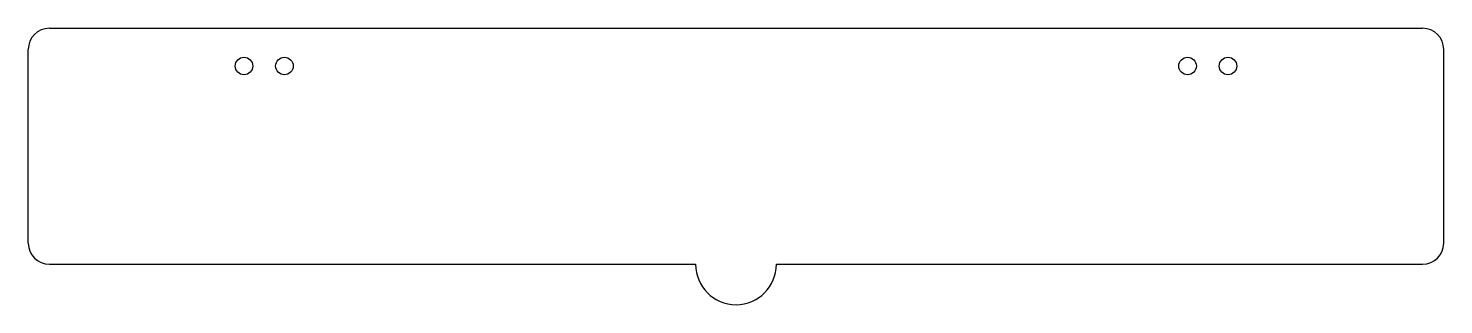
# Model space of a CAD drawing. Extents: x 0 to 10.5, y -0.3 to 1.8.
import ezdxf

# ---------------------------------------------------------------- set-up
doc = ezdxf.new("R2010")
doc.units = 0
doc.header["$MEASUREMENT"] = 0
doc.layers.add('VISIBLE', color=7, linetype='CONTINUOUS')

msp = doc.modelspace()

# ---------------------------------------------------------------- linework, layer by layer
at = {"layer": 'VISIBLE'}
for p, q in [((0.157, 1.75), (10.343, 1.75)), ((0, 0.157), (0, 1.593)), ((10.5, 0.157), (10.5, 1.593)), ((0.157, 0), (4.95, 0)), ((5.55, 0), (10.343, 0))]:
    msp.add_line(p, q, dxfattribs=at)
for centre in [(1.6, 1.47), (1.9, 1.47), (8.6, 1.47), (8.9, 1.47)]:
    msp.add_circle(centre, 0.065, dxfattribs=at)
for centre, radius, start, end in [((0.157, 1.593), 0.157, 90, 180), ((10.343, 1.593), 0.157, 0, 90), ((0.157, 0.157), 0.157, 180, 270), ((10.343, 0.157), 0.157, 270, 0), ((5.25, 0), 0.3, 180, 0)]:
    msp.add_arc(centre, radius, start, end, dxfattribs=at)

doc.saveas('drawing.dxf')
